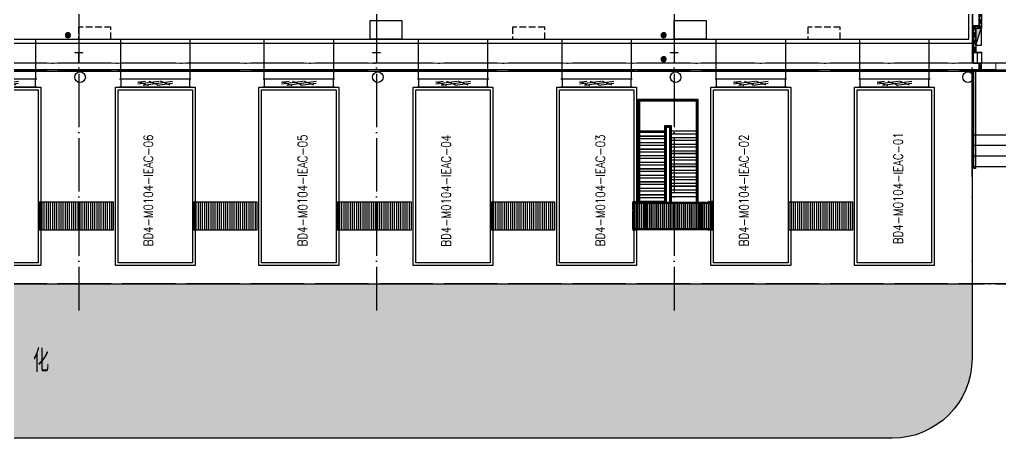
# Model space of a CAD drawing. Extents: x 758840 to 1108724, y -102573 to 143521.
# Drawn here: x 865511 to 902399, y 29633 to 45376 of the extents above; entities that cross this region are included whole.
import ezdxf

# ---------------------------------------------------------------- set-up
doc = ezdxf.new("R2010")
doc.units = 0
doc.header["$LTSCALE"] = 1000
doc.header["$MEASUREMENT"] = 0
for name, pattern in [('CENTER', [2, 1.25, -0.25, 0.25, -0.25]), ('CONTINOUS', [0]), ('DASH', [0.35, 0.25, -0.1]), ('DOTE', [2.42, 2, -0.2, 0.02, -0.2])]:
    doc.linetypes.add(name, pattern=pattern)
for name, color, linetype in [('00-云线', 7, 'Continuous'), ('01-房间正式编号', 1, 'Continuous'), ('0400-EQUIP-新建地漏', 7, 'Continuous'), ('0410-暖通-设备-IEAC', 4, 'Continuous'), ('0412-暖通-设备-加湿除湿机', 3, 'Continuous'), ('AHU 维护平台', 7, 'Continuous'), ('AHU外墙洞口（原建筑底图没有，根据建筑剖面图绘制）', 3, 'Continuous'), ('DOTE', 8, 'DOTE'), ('EQUIP_消火栓', 7, 'Continuous'), ('GROUND', 31, 'Continuous'), ('HANDRAIL', 3, 'Continuous'), ('PUB_HATCH', 8, 'Continuous'), ('PUB_TEXT', 7, 'Continuous'), ('ROAD', 2, 'Continuous'), ('STAIR', 2, 'Continuous'), ('VPIPE-雨水', 4, 'TG_Y'), ('WALL', 6, 'Continuous'), ('WALL-MOVE', 6, 'Continuous'), ('WINDOW', 3, 'Continuous'), ('内分隔填充', 193, 'Continuous'), ('内分隔墙体', 30, 'Continuous'), ('空调预留孔', 163, 'Continuous')]:
    doc.layers.add(name, color=color, linetype=linetype)
doc.layers.add('细实线', color=3, linetype='Continuous', lineweight=5)
doc.layers.add('钢柱', color=51, linetype='Continuous', lineweight=13)
doc.styles.get("Standard").update_dxf_attribs({"font": 'gbenor.shx', "bigfont": 'gbcbig.shx'})
doc.styles.add('TG_LINETYPE', font='SIMPLEX', dxfattribs={"width": 0.8, "height": 3.5, "bigfont": 'HZTXT'})
doc.styles.add('平面图B$0$HZ', font='romans.shx', dxfattribs={"width": 0.8, "bigfont": 'gbcbig.shx'})
doc.linetypes.add('TG_Y', pattern='A,2,-0.3,["Y",TG_LINETYPE,S=0.1,R=0,X=-0.23,Y=-0.15],0', length=2.3)

# ---------------------------------------------------------------- blocks, each defined once
blk = doc.blocks.new('r324')
at = {"layer": '钢柱', "color": 3}
for p, q in [((138108.5, -413997), (138432.5, -413997)), ((138108.5, -414421), (138108.5, -413997)), ((138120.5, -414009), (138420.5, -414009)), ((138120.5, -414409), (138120.5, -414009)), ((138420.5, -414009), (138420.5, -414409)), ((138432.5, -413997), (138432.5, -414421)), ((138432.5, -414421), (138108.5, -414421)), ((138420.5, -414409), (138120.5, -414409))]:
    blk.add_line(p, q, dxfattribs=at)
at = {"layer": '钢柱'}
blk.add_lwpolyline([(138275.5, -414023), (138420.5, -414023), (138420.5, -414009), (138120.5, -414009), (138120.5, -414023), (138265.5, -414023), (138265.5, -414395), (138120.5, -414395), (138120.5, -414409), (138420.5, -414409), (138420.5, -414395), (138275.5, -414395), (138275.5, -414023)], dxfattribs=at)
blk = doc.blocks.new('包柱')
at = {"linetype": 'CONTINOUS'}
blk.add_blockref('r324', (745290, 452494), dxfattribs=at)
blk = doc.blocks.new('$WINLIB2D$00000001')
at = {"color": 0}
for points in [[(-0.5, 0.5), (-0.5, -0.5)], [(-0.5, 0.5), (0.5, 0.5)], [(0.5, -0.5), (0.5, 0.5)], [(0.5, 0.167), (-0.5, 0.167)], [(0.5, -0.167), (-0.5, -0.167)], [(-0.5, -0.5), (0.5, -0.5)]]:
    blk.add_lwpolyline(points, dxfattribs=at)
blk = doc.blocks.new('260kW')
at = {"layer": '0410-暖通-设备-IEAC'}
for p, q in [((-1335010, -984143), (-1337690, -984143)), ((-1335010, -984443), (-1337690, -984443)), ((-1337650, -984444), (-1337650, -985943)), ((-1335050, -985943), (-1335050, -984444)), ((-1337650, -985943), (-1335050, -985943))]:
    blk.add_line(p, q, dxfattribs=at)
at = {"layer": '0410-暖通-设备-IEAC', "color": 2}
for p, q in [((-1337650, -984443), (-1337650, -984143)), ((-1335050, -984143), (-1337650, -984143)), ((-1335050, -984143), (-1335050, -984443)), ((-1335050, -984443), (-1337650, -984443)), ((-1335050, -984444), (-1337650, -984444)), ((-1337000, -984261), (-1336197, -984368)), ((-1337000, -984331), (-1336717, -984368)), ((-1336990, -984351), (-1336615, -984201)), ((-1336803, -984218), (-1335700, -984365)), ((-1336592, -984368), (-1336217, -984218)), ((-1336283, -984218), (-1335700, -984296)), ((-1336171, -984381), (-1335796, -984231))]:
    blk.add_line(p, q, dxfattribs=at)
at = {"layer": '0410-暖通-设备-IEAC'}
for points in [[(-1337850, -977443), (-1337850, -984143), (-1334850, -984143), (-1334850, -977443)], [(-1337750, -977543), (-1337750, -984043), (-1334950, -984043), (-1334950, -977543)]]:
    blk.add_lwpolyline(points, close=True, dxfattribs=at)
blk = doc.blocks.new('A$C11CF0771')
at = {"layer": '0410-暖通-设备-IEAC', "color": 2, "xscale": -1, "rotation": 180}
for p in [(1288930, -1046343), (1294730, -1046343), (1300130, -1046343), (1305930, -1046343), (1311330, -1046343), (1317130, -1046343), (1322530, -1046343)]:
    blk.add_blockref('260kW', p, dxfattribs=at)
blk = doc.blocks.new('A$C1111147D')
at = {"layer": 'AHU外墙洞口（原建筑底图没有，根据建筑剖面图绘制）'}
for points in [[(75400, -52150), (78200, -52150), (78200, -52200), (75400, -52200)], [(81200, -52150), (84000, -52150), (84000, -52200), (81200, -52200)], [(86600, -52150), (89400, -52150), (89400, -52200), (86600, -52200)], [(92400, -52150), (95200, -52150), (95200, -52200), (92400, -52200)], [(97800, -52150), (100600, -52150), (100600, -52200), (97800, -52200)], [(103600, -52150), (106400, -52150), (106400, -52200), (103600, -52200)], [(109000, -52150), (111800, -52150), (111800, -52200), (109000, -52200)]]:
    blk.add_lwpolyline(points, close=True, dxfattribs=at)
blk = doc.blocks.new('新增地漏')
at = {"layer": '0400-EQUIP-新建地漏'}
h = blk.add_hatch(dxfattribs=at)
h.set_pattern_fill('ANSI31', color=2, scale=20)
h.set_pattern_definition([(45, (0, 0), (-22.4506403, 22.4506403), [])])
edge = h.paths.add_edge_path()
edge.add_arc((627718, 46450), 100, 0, 360)
at = {"layer": '0400-EQUIP-新建地漏', "color": 2}
blk.add_circle((627718, 46450), 100, dxfattribs=at)
blk = doc.blocks.new('A$C3F5E52AE')
at = {"layer": '0400-EQUIP-新建地漏', "xscale": -0.9400000000000001, "yscale": 0.9400000000000001, "zscale": 0.9400000000000001, "rotation": 180}
for p in [(-609999, -1250), (-587594, -1250), (-587594, -2150)]:
    blk.add_blockref('新增地漏', p, dxfattribs=at)
blk = doc.blocks.new('AHU 维护平台')
at = {"layer": 'AHU 维护平台', "linetype": 'CONTINOUS'}
h = blk.add_hatch(dxfattribs=at)
h.set_pattern_fill('ANSI31', color=8, scale=50, angle=315)
h.set_pattern_definition([(90, (-925291.4, 574888.74), (-79.375, 5e-15), [])])
h.paths.add_polyline_path([(20887, 1157), (23287, 1157), (23287, 2199), (20887, 2199)])
h.paths.add_polyline_path([(43287, 1157), (45687, 1157), (45687, 2199), (43287, 2199)])
h.paths.add_polyline_path([(26287, 1157), (29087, 1157), (29087, 2199), (26287, 2199)])
h.paths.add_polyline_path([(15087, 1157), (17887, 1157), (17887, 2199), (15087, 2199)])
h.paths.add_polyline_path([(32087, 1157), (34487, 1157), (34487, 2199), (32087, 2199)])
at = {"layer": 'AHU 维护平台', "color": 8, "linetype": 'Continuous'}
for p, q in [((37616, 6062), (39864, 6062)), ((37616, 2199), (37616, 6062)), ((37625, 6053), (39855, 6053)), ((37627, 6051), (37625, 6053)), ((37625, 2199), (37625, 6053)), ((37674, 6004), (37672, 6005)), ((37674, 6004), (39806, 6004)), ((37674, 2199), (37674, 6004)), ((37679, 5999), (39800, 5999)), ((37679, 2199), (37679, 5999)), ((39800, 5999), (39800, 2201)), ((39805, 6004), (39824, 6022)), ((39805, 6004), (39805, 2257)), ((39836, 6034), (39855, 6053)), ((39855, 6053), (39855, 2257)), ((39864, 6062), (39864, 2201)), ((37586, 5320), (37586, 4924)), ((37625, 4872), (37616, 4872)), ((37674, 4872), (38616, 4872)), ((37679, 4829), (38611, 4829)), ((38869, 5067), (38611, 5067)), ((38611, 5067), (38611, 2199)), ((38863, 5062), (38616, 5062)), ((38616, 5062), (38616, 5062)), ((38616, 5062), (38616, 2199)), ((38626, 5052), (38634, 5044)), ((38634, 5044), (38638, 5039)), ((38638, 5039), (38641, 5037)), ((38641, 5037), (38643, 5035)), ((38643, 5035), (38655, 5023)), ((38665, 5013), (38665, 5012)), ((38665, 5013), (38665, 2199)), ((38815, 5012), (38665, 5012)), ((38665, 4872), (38674, 4872)), ((38805, 5003), (38674, 5003)), ((38674, 5003), (38674, 2199)), ((38805, 2201), (38805, 5003)), ((38814, 4806), (38805, 4806)), ((38814, 2257), (38814, 5013)), ((38825, 5023), (38821, 5019)), ((38857, 5055), (38853, 5051)), ((38864, 2257), (38864, 5061)), ((38869, 4806), (38864, 4806)), ((38869, 2201), (38869, 5067)), ((38869, 4872), (39800, 4872)), ((39800, 4806), (39805, 4806)), ((39855, 4806), (39864, 4806)), ((37679, 4685), (38611, 4685)), ((37679, 4680), (38611, 4680)), ((37679, 4584), (38611, 4584)), ((37679, 4440), (38611, 4440)), ((37679, 4435), (38611, 4435)), ((39800, 4757), (38869, 4757)), ((39800, 4752), (38869, 4752)), ((39800, 4608), (38869, 4608)), ((39800, 4512), (38869, 4512)), ((39800, 4507), (38869, 4507)), ((37679, 4338), (38611, 4338)), ((37679, 4194), (38611, 4194)), ((37679, 4190), (38611, 4190)), ((37679, 4093), (38611, 4093)), ((39800, 4363), (38869, 4363)), ((39800, 4266), (38869, 4266)), ((39800, 4261), (38869, 4261)), ((39800, 4118), (38869, 4118)), ((37679, 3949), (38611, 3949)), ((37679, 3944), (38611, 3944)), ((37679, 3848), (38611, 3848)), ((37679, 3704), (38611, 3704)), ((37679, 3699), (38611, 3699)), ((39800, 4021), (38869, 4021)), ((39800, 4016), (38869, 4016)), ((39800, 3872), (38869, 3872)), ((39800, 3776), (38869, 3776)), ((39800, 3771), (38869, 3771)), ((37679, 3602), (38611, 3602)), ((37679, 3458), (38611, 3458)), ((37679, 3454), (38611, 3454)), ((37679, 3357), (38611, 3357)), ((39800, 3627), (38869, 3627)), ((39800, 3530), (38869, 3530)), ((39800, 3525), (38869, 3525)), ((39800, 3382), (38869, 3382)), ((37679, 3213), (38611, 3213)), ((37679, 3208), (38611, 3208)), ((37679, 3112), (38611, 3112)), ((37679, 2968), (38611, 2968)), ((37679, 2963), (38611, 2963)), ((39800, 3285), (38869, 3285)), ((39800, 3280), (38869, 3280)), ((39800, 3136), (38869, 3136)), ((39800, 3040), (38869, 3040)), ((39800, 3035), (38869, 3035)), ((37679, 2866), (38611, 2866)), ((37679, 2723), (38611, 2723)), ((37679, 2718), (38611, 2718)), ((37679, 2621), (38611, 2621)), ((39800, 2891), (38869, 2891)), ((39800, 2794), (38869, 2794)), ((39800, 2789), (38869, 2789)), ((39800, 2646), (38869, 2646)), ((37433, 2216), (37576, 2216)), ((37440, 2229), (37437, 2229)), ((37440, 2216), (37440, 2229)), ((37470, 2229), (37441, 2229)), ((37441, 2229), (37441, 2216)), ((37467, 2229), (37467, 2216)), ((37470, 2229), (37470, 2216)), ((37546, 2205), (37546, 2216)), ((37679, 2477), (38611, 2477)), ((37679, 2472), (38611, 2472)), ((37679, 2376), (38611, 2376)), ((37679, 2232), (38611, 2232)), ((37679, 2227), (38611, 2227)), ((39800, 2549), (38869, 2549)), ((39800, 2544), (38869, 2544)), ((39800, 2400), (38869, 2400)), ((40272, 2216), (40415, 2216)), ((40302, 2205), (40302, 2216)), ((40378, 2229), (40408, 2229)), ((40378, 2216), (40378, 2229)), ((40382, 2216), (40382, 2229)), ((40408, 2216), (40408, 2229)), ((40409, 2229), (40411, 2229)), ((40409, 2229), (40409, 2216)), ((37415, 2179), (37398, 2179)), ((37398, 2179), (37398, 1904)), ((37398, 1852), (37398, 1177)), ((37437, 2199), (37417, 2199)), ((37417, 2199), (37417, 1157)), ((37487, 2179), (37417, 2179)), ((37465, 1904), (37417, 1904)), ((37465, 1899), (37417, 1899)), ((37465, 1856), (37417, 1856)), ((37465, 1852), (37417, 1852)), ((37421, 2210), (37433, 2210)), ((37427, 2205), (37427, 2210)), ((37427, 2205), (37576, 2205)), ((37433, 2210), (37576, 2210)), ((37437, 2205), (37437, 1904)), ((37437, 1352), (37437, 1852)), ((37440, 1904), (37440, 2205)), ((37440, 1352), (37440, 1852)), ((37441, 2205), (37441, 1904)), ((37441, 1852), (37441, 1352)), ((37465, 1904), (37465, 1856)), ((37465, 1852), (37465, 1856)), ((37467, 2205), (37467, 1352)), ((37470, 2205), (37470, 1352)), ((37487, 2199), (37674, 2199)), ((37487, 2199), (37487, 1157)), ((37487, 2159), (40362, 2159)), ((37507, 1196), (37507, 2159)), ((37566, 2159), (37566, 1196)), ((37570, 2205), (37570, 2199)), ((37576, 2210), (37576, 1145)), ((37582, 2210), (37582, 2199)), ((37586, 1196), (37586, 2159)), ((37645, 2159), (37645, 1196)), ((37655, 2199), (37655, 2159)), ((37665, 1196), (37665, 2159)), ((37674, 2199), (38616, 2199)), ((37725, 2159), (37725, 1196)), ((37745, 1196), (37745, 2159)), ((37804, 2159), (37804, 1196)), ((37824, 1196), (37824, 2159)), ((37854, 2159), (37854, 1196)), ((37854, 2119), (37883, 2119)), ((37883, 2159), (37883, 1196)), ((37903, 1196), (37903, 2159)), ((37903, 2119), (37933, 2119)), ((37933, 1196), (37933, 2159)), ((37963, 2159), (37963, 1196)), ((37982, 1196), (37982, 2159)), ((38042, 2159), (38042, 1196)), ((38062, 1196), (38062, 2159)), ((38121, 2159), (38121, 1196)), ((38141, 1196), (38141, 2159)), ((38201, 2159), (38201, 1196)), ((38220, 1196), (38220, 2159)), ((38280, 2159), (38280, 1196)), ((38300, 1196), (38300, 2159)), ((38359, 2159), (38359, 1196)), ((38379, 1196), (38379, 2159)), ((38438, 2159), (38438, 1196)), ((38458, 1196), (38458, 2159)), ((38518, 2159), (38518, 1196)), ((38538, 1196), (38538, 2159)), ((38597, 2159), (38597, 1196)), ((38616, 2199), (40362, 2199)), ((38617, 1196), (38617, 2159)), ((38627, 2199), (38627, 2159)), ((38641, 2143), (38641, 2159)), ((38676, 2159), (38676, 1196)), ((38696, 1196), (38696, 2159)), ((38756, 2159), (38756, 1196)), ((38776, 1196), (38776, 2159)), ((38869, 2201), (38805, 2201)), ((38835, 2159), (38835, 1196)), ((38855, 1196), (38855, 2159)), ((38914, 2159), (38914, 1196)), ((38934, 1196), (38934, 2159)), ((38994, 2159), (38994, 1196)), ((39013, 1196), (39013, 2159)), ((39073, 2159), (39073, 1196)), ((39093, 1196), (39093, 2159)), ((39152, 2159), (39152, 1196)), ((39172, 1196), (39172, 2159)), ((39231, 2159), (39231, 1196)), ((39251, 1196), (39251, 2159)), ((39311, 2159), (39311, 1196)), ((39331, 1196), (39331, 2159)), ((39390, 2159), (39390, 1196)), ((39410, 1196), (39410, 2159)), ((39469, 2159), (39469, 1196)), ((39489, 1196), (39489, 2159)), ((39549, 2159), (39549, 1196)), ((39569, 1196), (39569, 2159)), ((39628, 2159), (39628, 1196)), ((39648, 1196), (39648, 2159)), ((39707, 2159), (39707, 1196)), ((39727, 1196), (39727, 2159)), ((39787, 2159), (39787, 1196)), ((39800, 2201), (39864, 2201)), ((39806, 1196), (39806, 2159)), ((39866, 2159), (39866, 1196)), ((39886, 1196), (39886, 2159)), ((39915, 2159), (39915, 1196)), ((39945, 2119), (39915, 2119)), ((39945, 2159), (39945, 1196)), ((39965, 1196), (39965, 2159)), ((39995, 2119), (39965, 2119)), ((39995, 1196), (39995, 2159)), ((40025, 2159), (40025, 1196)), ((40044, 1196), (40044, 2159)), ((40104, 2159), (40104, 1196)), ((40124, 1196), (40124, 2159)), ((40183, 2159), (40183, 1196)), ((40203, 1196), (40203, 2159)), ((40262, 2159), (40262, 1196)), ((40266, 2199), (40266, 2210)), ((40272, 2210), (40421, 2210)), ((40272, 1145), (40272, 2210)), ((40272, 2205), (40421, 2205)), ((40278, 2199), (40278, 2205)), ((40282, 1196), (40282, 2159)), ((40342, 2159), (40342, 1196)), ((40362, 2199), (40362, 1157)), ((40431, 2179), (40362, 2179)), ((40378, 1352), (40378, 2205)), ((40382, 1352), (40382, 2205)), ((40431, 1904), (40384, 1904)), ((40384, 1904), (40384, 1856)), ((40431, 1899), (40384, 1899)), ((40431, 1856), (40384, 1856)), ((40384, 1852), (40384, 1856)), ((40431, 1852), (40384, 1852)), ((40408, 1904), (40408, 2205)), ((40408, 1352), (40408, 1852)), ((40409, 2205), (40409, 1904)), ((40409, 1852), (40409, 1352)), ((40411, 1904), (40411, 2205)), ((40431, 2199), (40411, 2199)), ((40411, 1852), (40411, 1352)), ((40421, 2210), (40427, 2210)), ((40421, 2205), (40421, 2210)), ((40431, 1157), (40431, 2199)), ((40451, 2179), (40433, 2179)), ((40451, 1904), (40451, 2179)), ((40451, 1177), (40451, 1852)), ((37854, 1678), (37883, 1678)), ((37903, 1678), (37933, 1678)), ((39945, 1678), (39915, 1678)), ((39995, 1678), (39965, 1678)), ((37398, 1177), (37415, 1177)), ((37437, 1353), (37417, 1353)), ((37437, 1294), (37417, 1294)), ((37417, 1177), (37487, 1177)), ((37437, 1157), (37417, 1157)), ((37418, 1352), (37435, 1352)), ((37421, 1145), (37433, 1145)), ((37427, 1294), (37427, 1353)), ((37576, 1151), (37427, 1151)), ((37427, 1151), (37427, 1145)), ((37576, 1145), (37433, 1145)), ((37576, 1139), (37433, 1139)), ((37440, 1352), (37437, 1352)), ((37437, 1294), (37437, 1151)), ((37440, 1293), (37437, 1293)), ((37440, 1151), (37440, 1293)), ((37470, 1352), (37441, 1352)), ((37470, 1293), (37441, 1293)), ((37441, 1293), (37441, 1151)), ((37464, 1352), (37464, 1293)), ((37467, 1293), (37467, 1352)), ((37467, 1293), (37467, 1151)), ((37470, 1293), (37470, 1151)), ((40362, 1196), (37487, 1196)), ((40362, 1157), (37487, 1157)), ((37546, 1151), (37546, 1139)), ((37570, 1157), (37570, 1151)), ((37582, 1157), (37582, 1145)), ((37854, 1236), (37883, 1236)), ((37903, 1236), (37933, 1236)), ((39945, 1236), (39915, 1236)), ((39995, 1236), (39965, 1236)), ((40266, 1145), (40266, 1157)), ((40421, 1151), (40272, 1151)), ((40421, 1145), (40272, 1145)), ((40415, 1139), (40272, 1139)), ((40278, 1151), (40278, 1157)), ((40302, 1151), (40302, 1139)), ((40362, 1177), (40431, 1177)), ((40378, 1352), (40408, 1352)), ((40378, 1293), (40408, 1293)), ((40378, 1151), (40378, 1293)), ((40381, 1293), (40381, 1352)), ((40382, 1151), (40382, 1293)), ((40385, 1293), (40385, 1352)), ((40408, 1151), (40408, 1293)), ((40409, 1352), (40411, 1352)), ((40409, 1293), (40411, 1293)), ((40409, 1293), (40409, 1151)), ((40431, 1353), (40411, 1353)), ((40431, 1294), (40411, 1294)), ((40411, 1151), (40411, 1294)), ((40431, 1157), (40411, 1157)), ((40430, 1352), (40414, 1352)), ((40421, 1353), (40421, 1294)), ((40421, 1151), (40421, 1145)), ((40421, 1145), (40427, 1145)), ((40433, 1177), (40451, 1177))]:
    blk.add_line(p, q, dxfattribs=at)
for points in [[(37631, 6047), (37629, 6048), (37627, 6051)], [(37646, 6031), (37643, 6034), (37641, 6037), (37638, 6040), (37635, 6042), (37631, 6047)], [(37668, 6010), (37663, 6014), (37661, 6017), (37658, 6019), (37655, 6022), (37653, 6025), (37646, 6031)], [(37672, 6005), (37670, 6008), (37668, 6010)], [(39824, 6022), (39828, 6026), (39830, 6028)], [(39830, 6028), (39832, 6030), (39836, 6034)], [(37649, 4849), (37646, 4849), (37643, 4849), (37640, 4848), (37637, 4848), (37635, 4847), (37632, 4846), (37630, 4845), (37628, 4844), (37627, 4843), (37626, 4842), (37625, 4840), (37625, 4839)], [(37674, 4839), (37674, 4840), (37673, 4842), (37672, 4843), (37671, 4844), (37669, 4845), (37667, 4846), (37664, 4847), (37661, 4848), (37659, 4848), (37656, 4849), (37652, 4849), (37649, 4849)], [(38616, 5062), (38618, 5060), (38619, 5059), (38620, 5058), (38621, 5057)], [(38616, 4839), (38616, 4840), (38617, 4841), (38618, 4843), (38619, 4844), (38621, 4845), (38623, 4846), (38626, 4847), (38629, 4848), (38632, 4848), (38635, 4849), (38638, 4849), (38641, 4849)], [(38621, 5057), (38624, 5053), (38626, 5052)], [(38641, 4849), (38644, 4849), (38647, 4849), (38650, 4848), (38653, 4848), (38656, 4847), (38658, 4846), (38660, 4845), (38662, 4844), (38664, 4843), (38665, 4841), (38665, 4840), (38665, 4839)], [(38655, 5023), (38657, 5021), (38660, 5018)], [(38660, 5018), (38662, 5016), (38663, 5015), (38664, 5014), (38665, 5013)], [(38821, 5019), (38817, 5015), (38814, 5012)], [(38839, 4829), (38836, 4829), (38833, 4829), (38830, 4829), (38827, 4830), (38824, 4831), (38822, 4831), (38819, 4832), (38818, 4834), (38816, 4835), (38815, 4836), (38814, 4837), (38814, 4839)], [(38836, 5034), (38833, 5031), (38830, 5028), (38827, 5026), (38825, 5023)], [(38853, 5051), (38850, 5049), (38848, 5046), (38845, 5043), (38842, 5040), (38836, 5034)], [(38864, 4839), (38864, 4837), (38863, 4836), (38862, 4835), (38860, 4834), (38858, 4832), (38856, 4831), (38854, 4831), (38851, 4830), (38848, 4829), (38845, 4829), (38842, 4829), (38839, 4829)], [(38864, 5062), (38861, 5059), (38857, 5055)], [(39805, 4839), (39806, 4837), (39806, 4836), (39807, 4835), (39809, 4834), (39811, 4832), (39813, 4831), (39815, 4831), (39818, 4830), (39821, 4829), (39824, 4829), (39827, 4829), (39830, 4829)], [(39830, 4829), (39833, 4829), (39836, 4829), (39839, 4829), (39842, 4830), (39845, 4831), (39848, 4831), (39850, 4832), (39852, 4834), (39853, 4835), (39854, 4836), (39855, 4837), (39855, 4839)]]:
    blk.add_lwpolyline(points, dxfattribs=at)
at = {"layer": 'AHU 维护平台', "color": 8, "linetype": 'CONTINOUS'}
for points in [[(15087, 1157), (17887, 1157), (17887, 2199), (15087, 2199)], [(20887, 1157), (23287, 1157), (23287, 2199), (20887, 2199)], [(26287, 1157), (29087, 1157), (29087, 2199), (26287, 2199)], [(32087, 1157), (34487, 1157), (34487, 2199), (32087, 2199)], [(43287, 1157), (45687, 1157), (45687, 2199), (43287, 2199)]]:
    blk.add_lwpolyline(points, close=True, dxfattribs=at)
at = {"layer": 'AHU 维护平台', "color": 8, "linetype": 'Continuous'}
for centre in [(38145, 6028), (38740, 6028), (39335, 6028), (39830, 5533), (39830, 5037), (38839, 2257), (39830, 2257)]:
    blk.add_circle(centre, 24.8, dxfattribs=at)
for centre, radius, start, end in [((39830, 6028), 24.8, 270, 180), ((37649, 4601), 24.8, 90, 0), ((38641, 4601), 24.8, 180, 90), ((38839, 4571), 24.8, 0, 270), ((39830, 4571), 24.8, 0, 180), ((37649, 4250), 24.8, 90, 0), ((38641, 4250), 24.8, 180, 90), ((38839, 4185), 24.8, 0, 270), ((39830, 4185), 24.8, 270, 180), ((37649, 3900), 24.8, 180, 0), ((38641, 3900), 24.8, 180, 90), ((38839, 3800), 24.8, 0, 270), ((39830, 3800), 24.8, 0, 180), ((37649, 3549), 24.8, 90, 0), ((38641, 3549), 24.8, 180, 90), ((38839, 3414), 24.8, 0, 270), ((39830, 3414), 24.8, 0, 180), ((37649, 3199), 24.8, 90, 0), ((38641, 3199), 24.8, 180, 90), ((38839, 3029), 24.8, 0, 270), ((39830, 3029), 24.8, 270, 180), ((37649, 2849), 24.8, 90, 0), ((38641, 2849), 24.8, 180, 90), ((38839, 2643), 24.8, 0, 270), ((39830, 2643), 24.8, 0, 180), ((37576, 2210), 5.95, 270, 90), ((37649, 2498), 24.8, 180, 0), ((38641, 2498), 24.8, 180, 90), ((40272, 2210), 5.95, 90, 270), ((37576, 1145), 5.95, 270, 90), ((40272, 1145), 5.95, 90, 270)]:
    blk.add_arc(centre, radius, start, end, dxfattribs=at)
blk = doc.blocks.new('$TwtSys$00000434')
for p, q in [((-0.5, 0.5), (-0.5, -0.5)), ((-0.5, -0.5), (0.5, 0.5)), ((0.5, 0.5), (-0.5, 0.5)), ((0.5, -0.5), (0.5, 0.5)), ((-0.5, -0.5), (0.5, -0.5))]:
    blk.add_line(p, q)
blk.add_solid([(0.5, -0.5), (0.5, 0.5), (-0.5, -0.5)])
blk = doc.blocks.new('消火栓-半栋')
at = {"layer": 'EQUIP_消火栓', "linetype": 'CENTER', "xscale": -650, "yscale": 200, "zscale": 650, "rotation": 269.9999949910733}
blk.add_blockref('$TwtSys$00000434', (112438, 987), dxfattribs=at)

msp = doc.modelspace()

# ---------------------------------------------------------------- hatches: boundary and pattern name
at = {"layer": 'PUB_HATCH', "ltscale": 5}
h = msp.add_hatch(dxfattribs=at)
h.set_pattern_fill('GRASS', color=256, scale=500)
h.set_pattern_definition([(90, (17972.4, 56052.9), (-997.7955, 997.7955), [264.5807, -1731.0102]), (45, (17972.4, 56052.9), (-997.7962, 997.7962), [264.5807, -1146.5161]), (135, (17972.4, 56052.9), (-997.7962, -997.7962), [264.5807, -1146.5161])])
edge = h.paths.add_edge_path()
edge.add_line((848333.02, 29637.52), (848333.02, 35437.52))
edge.add_line((848333.02, 35437.52), (901333.02, 35437.52))
edge.add_line((901333.02, 35437.52), (901333.02, 32637.52))
edge.add_arc((898333.02, 32637.52), 3000, 270, 360, ccw=False)
edge.add_line((898333.02, 29637.52), (848333.02, 29637.52))
edge = h.paths.add_edge_path()
edge.add_line((845333.02, 35437.52), (845333.02, 29637.52))
edge.add_line((845333.02, 29637.52), (792333.02, 29637.52))
edge.add_arc((792333.02, 44637.52), 15000, 268.089787, 270, ccw=False)
edge.add_line((791833.02, 29645.86), (791833.02, 35437.52))
edge.add_line((791833.02, 35437.52), (845333.02, 35437.52))
at = {"layer": '内分隔填充'}
h = msp.add_hatch(dxfattribs=at)
h.set_pattern_fill('ANSI34', color=256, scale=20, angle=90)
h.set_pattern_definition([(135, (17960.44, 56052.85), (-134.70384, -134.70384), []), (135, (17960.44, 56097.75), (-134.70384, -134.70384), []), (135, (17960.44, 56142.65), (-134.70384, -134.70384), []), (135, (17960.44, 56187.56), (-134.70384, -134.70384), [])])
h.paths.add_polyline_path([(901583.02, 45049.52), (901583.02, 50625.52), (901683.02, 50625.52), (901683.02, 45049.52)])
h = msp.add_hatch(dxfattribs=at)
h.set_pattern_fill('ANSI34', color=256, scale=20, angle=90)
h.set_pattern_definition([(135, (17748.44, 106452.85), (-134.70384, -134.70384), []), (135, (17748.44, 106497.75), (-134.70384, -134.70384), []), (135, (17748.44, 106542.65), (-134.70384, -134.70384), []), (135, (17748.44, 106587.56), (-134.70384, -134.70384), [])])
h.paths.add_polyline_path([(901371.02, 44149.52), (901471.02, 44149.52), (901471.02, 45149.52), (901371.02, 45149.52)])
h = msp.add_hatch(dxfattribs=at)
h.set_pattern_fill('ANSI34', color=256, scale=20, angle=90)
h.set_pattern_definition([(135, (17972.44, 56052.85), (-134.70384, -134.70384), []), (135, (17972.44, 56097.75), (-134.70384, -134.70384), []), (135, (17972.44, 56142.65), (-134.70384, -134.70384), []), (135, (17972.44, 56187.56), (-134.70384, -134.70384), [])])
h.paths.add_polyline_path([(901683.02, 45049.52), (901683.02, 45149.52), (901371.02, 45149.52), (901371.02, 45049.52)])
h = msp.add_hatch(dxfattribs=at)
h.set_pattern_fill('ANSI34', color=256, scale=20, angle=90)
h.set_pattern_definition([(135, (17960.44, 107114.85), (-134.70384, -134.70384), []), (135, (17960.44, 107159.75), (-134.70384, -134.70384), []), (135, (17960.44, 107204.65), (-134.70384, -134.70384), []), (135, (17960.44, 107249.56), (-134.70384, -134.70384), [])])
h.paths.add_polyline_path([(901583.02, 43487.52), (901683.02, 43487.52), (901683.02, 43725.52), (901583.02, 43725.52)])

# ---------------------------------------------------------------- linework, layer by layer
at = {"layer": '0412-暖通-设备-加湿除湿机', "linetype": 'DASH'}
for points in [[(868948.02, 45087.52), (867728.02, 45087.52), (867728.02, 44637.52), (868948.02, 44637.52)], [(885263.02, 45087.52), (884043.02, 45087.52), (884043.02, 44637.52), (885263.02, 44637.52)], [(896372.58, 45087.52), (895152.58, 45087.52), (895152.58, 44637.52), (896372.58, 44637.52)]]:
    msp.add_lwpolyline(points, close=True, dxfattribs=at)
at = {"layer": '0412-暖通-设备-加湿除湿机', "color": 1}
for points in [[(879890.69, 44637.52), (878690.69, 44637.52), (878690.69, 45337.52), (879890.69, 45337.52)], [(891333.02, 44637.52), (890133.02, 44637.52), (890133.02, 45337.52), (891333.02, 45337.52)]]:
    msp.add_lwpolyline(points, close=True, dxfattribs=at)
at = {"layer": 'DOTE'}
for p, q in [((867733.02, 103837.52), (867733.02, 34437.52)), ((878933.02, 103837.52), (878933.02, 34437.52)), ((890133.02, 103837.52), (890133.02, 34437.52)), ((901333.02, 103837.52), (901333.02, 34437.52)), ((914933.02, 43737.52), (799386.06, 43737.52)), ((771533.02, 43437.52), (912533.02, 43437.52)), ((914933.02, 43437.52), (800533.02, 43437.52)), ((771533.02, 35437.52), (913679.98, 35437.52)), ((914933.02, 35437.52), (799386.06, 35437.52))]:
    msp.add_line(p, q, dxfattribs=at)
at = {"layer": 'GROUND'}
msp.add_line((791833.02, 35437.52), (901383.02, 35437.52), dxfattribs=at)
msp.add_lwpolyline([(901333.02, 43437.52), (901333.02, 35487.52)], dxfattribs=at)
at = {"layer": 'HANDRAIL'}
msp.add_lwpolyline([(901403.02, 43437.52), (901463.02, 43437.52), (901463.02, 39777.52), (901403.02, 39777.52)], close=True, dxfattribs=at)
at = {"layer": 'ROAD'}
msp.add_lwpolyline([(901333.02, 35487.52), (901333.02, 32637.52, -0.41421356), (898333.02, 29637.52), (792333.02, 29637.52)], format="xyb", dxfattribs=at)
at = {"layer": 'STAIR', "ltscale": 5}
for p, q in [((901333.02, 39462.52), (901333.02, 43437.52)), ((912533.02, 41037.52), (901333.02, 41037.52)), ((912533.02, 40637.52), (901333.02, 40637.52)), ((912533.02, 40237.52), (901333.02, 40237.52)), ((912533.02, 39837.52), (901333.02, 39837.52))]:
    msp.add_line(p, q, dxfattribs=at)
at = {"layer": 'VPIPE-雨水', "linetype": 'Continuous'}
for centre in [(867783.02, 43212.52), (878983.02, 43212.52), (890183.02, 43212.52), (901183.02, 43212.52)]:
    msp.add_circle(centre, 200, dxfattribs=at)
at = {"layer": 'WALL'}
for p, q in [((902233.02, 43487.52), (849233.02, 43487.52)), ((849233.02, 43437.52), (902233.02, 43437.52)), ((902233.02, 43437.52), (902233.02, 43487.52))]:
    msp.add_line(p, q, dxfattribs=at)
at = {"layer": 'WALL-MOVE'}
for p, q in [((901213.02, 44637.52), (901213.02, 60737.52)), ((901363.02, 44487.52), (901363.02, 60787.52)), ((901583.02, 50625.52), (901583.02, 45149.52)), ((901683.02, 50625.52), (901683.02, 45049.52)), ((901371.02, 45149.52), (901371.02, 44149.52)), ((901371.02, 45149.52), (901583.02, 45149.52)), ((901471.02, 45049.52), (901471.02, 44149.52)), ((901471.02, 45049.52), (901683.02, 45049.52)), ((847313.02, 44637.52), (901213.02, 44637.52)), ((847163.02, 44487.52), (901363.02, 44487.52)), ((901471.02, 44149.52), (901371.02, 44149.52))]:
    msp.add_line(p, q, dxfattribs=at)
msp.add_lwpolyline([(901583.02, 43487.52), (901683.02, 43487.52), (901683.02, 43725.52), (901583.02, 43725.52)], close=True, dxfattribs=at)
at = {"layer": '内分隔墙体', "linetype": 'DASH', "const_width": 30}
for points in [[(901409.02, 44149.52), (901409.02, 45099.52), (901633.02, 45099.52), (901633.02, 50625.52)], [(901633.02, 43725.52), (901633.02, 43487.52)]]:
    msp.add_lwpolyline(points, dxfattribs=at)
at = {"layer": '细实线', "ltscale": 5}
msp.add_lwpolyline([(901333.02, 43737.52), (791233.02, 43737.52)], dxfattribs=at)
msp.add_lwpolyline([(901683.02, 43487.52), (902233.02, 43487.52), (902233.02, 43737.52), (901683.02, 43737.52)], close=True, dxfattribs=at)
at = {"layer": '钢柱'}
for points in [[(867738.02, 44123.52), (867883.02, 44123.52), (867883.02, 44137.52), (867583.02, 44137.52), (867583.02, 44123.52), (867728.02, 44123.52), (867728.02, 43751.52), (867583.02, 43751.52), (867583.02, 43737.52), (867883.02, 43737.52), (867883.02, 43751.52), (867738.02, 43751.52), (867738.02, 44123.52)], [(878938.02, 44123.52), (879083.02, 44123.52), (879083.02, 44137.52), (878783.02, 44137.52), (878783.02, 44123.52), (878928.02, 44123.52), (878928.02, 43751.52), (878783.02, 43751.52), (878783.02, 43737.52), (879083.02, 43737.52), (879083.02, 43751.52), (878938.02, 43751.52), (878938.02, 44123.52)], [(890138.02, 44123.52), (890283.02, 44123.52), (890283.02, 44137.52), (889983.02, 44137.52), (889983.02, 44123.52), (890128.02, 44123.52), (890128.02, 43751.52), (889983.02, 43751.52), (889983.02, 43737.52), (890283.02, 43737.52), (890283.02, 43751.52), (890138.02, 43751.52), (890138.02, 44123.52)], [(901538.02, 44123.52), (901683.02, 44123.52), (901683.02, 44137.52), (901383.02, 44137.52), (901383.02, 44123.52), (901528.02, 44123.52), (901528.02, 43751.52), (901383.02, 43751.52), (901383.02, 43737.52), (901683.02, 43737.52), (901683.02, 43751.52), (901538.02, 43751.52), (901538.02, 44123.52)]]:
    msp.add_lwpolyline(points, dxfattribs=at)

# ---------------------------------------------------------------- block references
msp.add_blockref('消火栓-半栋', (789133.02, 43737.52))
at = {"layer": '00-云线', "ltscale": 5}
msp.add_blockref('A$C3F5E52AE', (887272.29, 89700.18), dxfattribs=at)
at = {"layer": '0410-暖通-设备-IEAC', "ltscale": 5}
msp.add_blockref('A$C11CF0771', (912233.02, 105037.52), dxfattribs=at)
at = {"layer": 'AHU 维护平台', "color": 5, "ltscale": 5}
msp.add_blockref('AHU 维护平台', (851159.08, 36318.28), dxfattribs=at)
at = {"layer": 'AHU外墙洞口（原建筑底图没有，根据建筑剖面图绘制）', "ltscale": 5}
msp.add_blockref('A$C1111147D', (788033.02, 95637.52), dxfattribs=at)
at = {"layer": 'WINDOW', "xscale": 1500, "yscale": 50, "zscale": 1500}
msp.add_blockref('$WINLIB2D$00000001', (902983.02, 43462.52), dxfattribs=at)
at = {"layer": '空调预留孔', "xscale": -1, "rotation": 180}
msp.add_blockref('包柱', (17972.44, 82222.19), dxfattribs=at)

# ---------------------------------------------------------------- texts
at = {"layer": '01-房间正式编号', "color": 1, "style": '平面图B$0$HZ', "width": 0.8}
for s, p in [('BD4-M0104-IEAC-06', (870527.28, 36854.66, 0)), ('BD4-M0104-IEAC-05', (876327.28, 36854.66, 0)), ('BD4-M0104-IEAC-04', (881727.28, 36841.33, 0)), ('BD4-M0104-IEAC-03', (887527.28, 36854.66, 0)), ('BD4-M0104-IEAC-02', (892927.28, 36854.66, 0)), ('BD4-M0104-IEAC-01', (898727.28, 36934.66, 0))]:
    msp.add_text(s, height=350, rotation=90, dxfattribs=at).set_placement(p)
at = {"layer": 'PUB_TEXT'}
msp.add_text('绿  化', height=843.972, dxfattribs=at).set_placement((864491.78, 32133.59))

doc.saveas('drawing.dxf')
